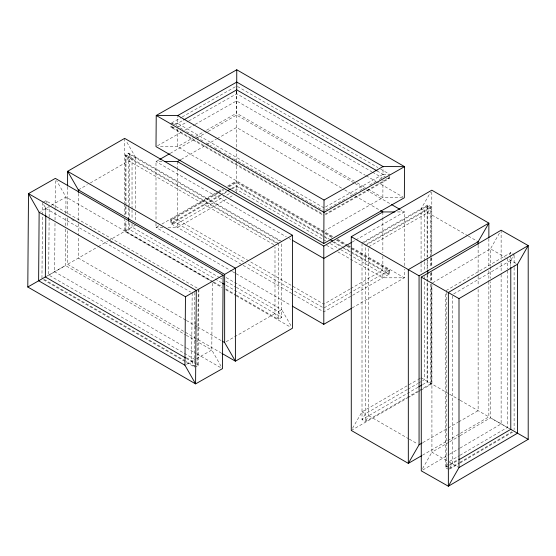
<?xml version="1.0" encoding="UTF-8"?>
<svg xmlns="http://www.w3.org/2000/svg" width="556" height="556" viewBox="0 0 556 556"><rect width="100%" height="100%" fill="white"/><g stroke="black" fill="none" stroke-linecap="round" stroke-linejoin="round"><path stroke-width="0.42" stroke-dasharray="2.78 2.08" d="M41.964 278.132L42.52 202.634L45.849 208.465L45.807 214.533M45.773 214.616L45.849 205.067M49.123 217.834L48.699 275.053L45.314 277.006M49.13 216.965L49.206 206.561L40.63 211.426M55.002 223.359L54.648 271.787L46.44 276.436M55.03 219.898L55.113 208.653M55.12 207.791L55.322 180.116M65.747 229.121L65.476 265.532L54.648 271.787L185.739 347.465M65.775 225.653L65.837 216.979M65.865 213.511L65.983 197.039L56.615 180.624M177.607 128.95L177.475 146.714L333.92 237.169M323.967 207.84L177.649 123.369L177.698 116.447M192.167 292.942L191.66 361.428L194.989 367.259M194.864 292.331L194.322 366.091L186.065 361.33M195.239 329.18L195.295 321.382M198.228 289.565L197.679 364.187L195.427 362.887M198.909 289.085L198.339 365.355L195.656 366.877M212.288 283.247L211.794 350.009L221.587 367.168M236.606 91.399L236.536 113.202L354.339 181.214M236.696 91.406L236.536 113.202L205.887 130.597M382.987 179.915L382.855 197.679L325.288 230.344M325.462 206.992L383.028 174.327L383.077 167.412M389.047 176.308L389.04 177.864L325.434 213.956M389.721 176.697L389.707 178.254L325.434 214.727M499.42 233.193L490.475 248.859L490.475 266.185M509.477 254.822L510.728 252.632L514.112 254.558L510.783 260.382L510.783 266.449M422.553 468.618L431.922 452.202L431.922 284.985M447.601 463.996L445.516 467.638L448.9 469.556L452.23 463.732L452.23 295.639M421.073 263.37L421.073 208.785L430.525 192.418M424.43 260.979L424.43 210.724L427.786 204.914L431.143 206.853L431.143 257.087M368.725 246.76L427.786 212.663L431.143 206.853L365.368 244.828M352.56 428.21L362.012 411.843L417.334 379.901M407.235 389.603L365.368 413.775L362.012 419.592L365.368 421.531L431.143 383.55L431.143 283.942M368.725 248.497L368.725 415.714L365.368 421.531L365.368 245.599L430.469 208.013L430.469 257.414M432.665 282.816L490.475 248.859L505.195 257.213M446.183 290.545L510.728 252.632L510.728 266.498M453.71 293.909L510.783 260.382M448.97 442.194L431.922 452.202L447.372 460.973M449.714 441.756L459.346 436.099M460.09 435.661L490.475 417.813L490.475 281.781M422.768 469.98L448.887 454.641M449.63 454.203L459.332 448.504M460.083 448.067L501.123 423.957L501.123 273.455M449.589 461.376L459.221 455.712M459.965 455.281L507.399 427.418L507.399 269.729M447.538 467.242L446.183 466.47L449.151 464.726M449.894 464.295L459.541 458.63M449.22 465.462L445.516 467.638L445.516 292.664M449.964 465.024L458.158 460.243M449.568 468.395L459.214 462.724M459.958 462.293L511.888 431.79M449.644 469.125L459.277 463.468M460.02 463.03L512.632 432.13M125.99 205.442L125.99 156.194L129.346 154.255L280.203 241.353M78.34 189.902L87.355 184.696M90.357 182.966L128.679 160.844L274.991 245.314M132.036 208.973L132.036 158.905L135.386 156.966L125.941 140.599M158.981 159.843L156 161.567L156 221.378M170.171 153.386L196.268 138.319M197.012 137.888L207.457 131.855M208.201 131.431L236.536 115.064L354.144 182.966M181.214 159.412L205.887 145.165M206.63 144.734L216.353 139.118M217.104 138.687L236.536 127.47L343.837 189.415M67.603 230.719L67.603 264.308L97.627 246.968M98.377 246.537L107.642 241.186M108.392 240.755L135.386 225.166M158.981 225.722L156 227.446L156 222.24M161.963 223.998L217.896 191.709M218.64 191.278L222.372 189.123M227.592 186.107L236.536 180.943M217.104 192.939L170.761 219.696L170.761 223.568L323.794 311.916L389.568 273.941L389.568 270.07L347.563 245.815M217.855 192.508L223.088 189.485M228.314 186.462L236.536 181.715L324.308 232.387M217.834 193.293L171.436 220.079L171.436 223.957L220.822 195.441M218.577 192.862L223.818 189.839M229.058 186.816L236.536 182.493L324.35 233.193M220.093 195.086L170.761 223.568L177.475 223.568L223.832 196.803M220.836 194.656L226.82 191.201M231.303 188.616L236.536 185.593L329.555 239.295M223.818 193.71L226.813 191.987M232.047 188.964L236.536 186.371L328.853 239.664M226.82 195.08L229.809 193.356M235.042 190.333L236.536 189.471L325.83 241.019M168.023 227.446L177.475 227.446L226.82 198.958M229.809 197.227L232.804 195.504M352.129 242.082L355.117 240.359M355.861 239.928L404.337 211.94L404.337 265.685M362.012 242.889L427.786 204.914L427.786 256.886M364.256 242.367L427.112 206.074L430.469 208.013M226.16 341.711L274.991 313.514L274.991 247.045M236.328 287.32L278.347 311.582L281.704 309.643L291.156 326.011M349.96 289.057L323.794 304.167L249.512 261.278M350.711 288.627L382.855 270.07L389.568 270.07L323.794 308.045L246.489 263.412M352.129 307.954L404.337 277.819L404.337 269.153M418.084 379.47L420.329 378.17M407.986 389.172L417.702 383.564M418.453 383.133L424.43 379.678L424.43 280.036M418.07 387.226L362.012 419.592L362.012 243.66M422.553 384.634L427.786 381.618L427.786 281.975M351.274 430.441L407.2 398.152M407.951 397.721L417.646 392.119M418.39 391.688L420.628 390.402M421.372 389.971L431.81 383.939L431.81 285.332M422.796 442.618L447.469 428.377M448.219 427.946L457.935 422.331M458.686 421.9L478.125 410.675L478.125 289.377M422.49 455.197L488.863 416.875L488.863 281.941M171.609 122.952L181.402 117.392M182.146 116.969L236.71 86.013M172.402 126.379L170.907 127.227L170.935 123.335L177.649 123.369M175.321 124.718L182.882 120.395M43.194 202.252L45.877 200.73L198.235 288.696M178.365 126.837L188.088 121.319M188.831 120.895L236.682 93.742L371.742 171.721M51.395 205.317L65.983 197.039L210.8 280.648M157.501 145.755L183.848 130.806M184.599 130.382L194.385 124.829M195.135 124.398L236.536 100.907L365.375 175.293M194.669 136.957L177.475 146.714L158.578 146.624M195.42 136.533L205.136 131.021M325.462 210.064L347.159 197.755M350.155 196.053L356.889 192.23M359.885 190.534L362.13 189.262M362.873 188.838L366.619 186.712M369.608 185.016L375.599 181.617M379.338 179.491L385.322 176.099M186.441 364.395L195.017 359.523L48.699 275.053L65.476 265.532L185.53 334.844M196.476 358.696L211.794 350.009L196.789 341.342M162.011 161.567L156 161.567L286.34 236.821M397.464 211.94L404.337 211.94L400.591 209.779M248.761 260.847L177.475 219.696L170.761 219.696L245.78 263.002M162.873 227.446L156 227.446L231.657 271.126M340.835 249.686L382.855 273.941L389.568 273.941L344.56 247.955M337.833 251.826L382.855 277.819L404.337 277.819L352.65 247.976M174.264 127.241L170.907 127.227L323.94 215.575M383.028 174.327L389.735 174.362L380.735 169.163M386.35 178.24L389.707 178.254L388.206 177.385M402.613 197.776L382.855 197.679L366.348 188.143M516.051 263.37L507.399 258.464L507.399 268.861M509.4 428.655L490.475 417.813L510.728 429.336M448.845 461.807L458.248 467.144M237.461 86.444L377.809 167.474M377.024 170.866L385.287 175.696M372.492 172.151L382.25 177.788M366.126 175.731L375.863 181.346M376.614 181.784L402.836 196.921M421.073 208.785L424.43 210.724M427.786 212.663L467.61 235.654M468.36 236.085L478.125 241.728M357.341 182.952L365.598 187.713M354.895 183.397L363.137 188.157M366.133 189.888L390.847 204.156M344.588 189.846L354.346 195.483M355.096 195.914L379.102 209.779M172.36 123.383L175.362 125.121M176.113 125.552L183.619 129.889M186.621 131.619L193.37 135.518M196.372 137.249L203.128 141.154M206.13 142.885L211.384 145.915M214.387 147.653L221.142 151.552M224.144 153.282L233.152 158.488M233.902 158.919L322.466 210.05M171.582 126.844L323.189 214.373M337.666 239.33L347.403 244.953M348.153 245.384L351.899 247.545M325.058 232.825L332.558 237.155M337.061 239.754L346.812 245.384M325.1 233.624L331.856 237.523M336.359 240.122L346.117 245.759M346.868 246.19L388.894 270.452L388.894 274.33L342.364 247.469M334.059 241.895L343.837 247.538M332.606 241.832L341.613 247.031M330.333 243.618L340.084 249.248M326.58 245.328L334.837 250.096M289.335 238.545L290.83 239.414M281.704 241.443L128.679 153.095L125.322 155.027L125.322 203.364M278.347 243.382L125.322 155.027L128.679 160.844M125.99 156.194L278.347 244.153L278.347 319.332L281.704 317.393L281.704 242.214M421.073 377.739L449.081 393.905M449.575 394.197L459.59 399.972M460.09 400.264L488.863 416.875M232.408 271.557L235.403 273.288M236.147 273.719L290.83 305.293M226.181 277.583L281.704 309.643M219.822 277.791L132.036 227.105L132.036 223.651M220.572 278.222L222.073 279.091M225.826 281.253L235.577 286.889M221.719 282.761L128.679 229.044L128.679 222.136M226.167 285.325L281.704 317.393L278.347 311.582M213.087 281.649L125.322 230.983L125.322 220.621M213.803 282.066L222.059 286.833M225.812 288.995L235.591 294.645M236.321 295.062L278.347 319.332L274.991 313.514M212.295 281.968L124.648 231.365L124.648 219.314M213.038 282.399L222.032 287.591M225.778 289.752L235.515 295.375M236.265 295.806L290.948 327.38M71.717 219.557L74.719 221.288M109.984 241.651L112.236 242.951M45.849 208.465L190.666 292.074M362.012 411.843L365.368 413.775M368.725 415.714L408.542 438.705M409.292 439.136L417.556 443.91M185.635 320.054L78.34 258.102L78.34 236.522M186.385 320.485L196.893 326.553M197.644 326.984L221.656 340.849M67.603 264.308L221.163 352.963M186.281 335.275L196.039 340.911M186.482 347.903L196.219 353.526M196.97 353.957L222.442 368.656M186.42 357.689L194.676 362.456M186.336 358.425L196.094 364.055M196.845 364.493L198.339 365.355L196.678 362.442M44.216 279.432L185.315 360.893M43.458 279.779L194.239 366.828M132.036 158.905L128.679 153.095L128.679 206.603M45.877 200.73L47.128 202.919M514.112 255.419L514.112 266.685M514.112 267.547L514.112 429.614M501.123 230.205L501.123 259.617M501.123 263.078L501.123 272.593M490.475 267.054L490.475 278.32M488.863 238.698L488.863 267.241M488.863 270.696L488.863 281.079M478.125 245.189L478.125 275.519M478.125 276.381L478.125 285.916M446.183 292.275L446.183 466.47M431.81 191.917L431.81 254.196M431.81 257.657L431.81 267.172M431.81 272.357L431.81 281.871M431.143 257.956L431.143 267.485M431.143 272.683L431.143 283.073M430.469 258.276L430.469 267.811M430.469 273.01L430.469 280.808M430.469 284.276L430.469 383.939L427.112 382L427.112 279.737M427.786 260.319L427.786 269.875M427.786 274.178L427.786 281.134M427.112 206.074L427.112 257.206M427.112 258.074L427.112 269.34M427.112 275.408L427.112 278.876M424.43 261.841L424.43 271.377M424.43 276.575L424.43 279.175M421.073 264.239L421.073 272.906M382.855 211.94L382.855 217.146M382.855 218.015L382.855 252.716M382.855 256.184L382.855 270.07M382.855 273.941L382.855 277.819M236.682 89.905L236.682 93.742M236.536 115.064L236.536 148.285M236.536 148.869L236.536 160.434M236.536 161.303L236.536 193.342M177.475 161.567L177.475 167.641M177.475 168.51L177.475 219.696M177.475 223.568L177.475 227.446M135.386 156.966L135.386 208.764M135.386 212.218L135.386 220.85M132.036 209.841L132.036 219.335M129.346 154.255L129.346 207.826M129.346 208.695L129.346 217.333M129.346 223.38L129.346 229.433L125.99 231.365L125.99 220.996M128.679 207.457L128.679 217.82M125.99 206.311L125.99 215.811M125.322 206.811L125.322 215.443M124.648 138.368L124.648 202.954M124.648 203.809L124.648 215.005M78.34 193.356L78.34 222.713M78.34 223.575L78.34 235.661M67.603 186.802L67.603 214.359M67.603 217.806L67.603 227.279"/><path stroke-width="0.83" d="M27.8 287.014L28.488 193.62L55.336 178.386L223.13 275.262L222.442 368.656L195.594 383.89L27.8 287.014L45.342 276.957L185.655 357.967M184.946 365.236L185.454 296.751L196.282 290.496L28.488 193.62L39.135 212.274L38.628 280.766L184.946 365.236L195.594 383.89L196.282 290.496L223.13 275.262M45.342 276.957L45.8 215.401M183.626 119.971L236.71 89.857L236.766 69.778L156.229 115.474L156 146.61L323.794 243.486L404.33 197.783L404.56 166.654L236.766 69.778M323.794 243.486L324.023 200.056L177.705 115.585L156.229 115.474L324.023 212.35L404.56 166.654L383.084 166.543L236.766 82.073L177.705 115.585M517.553 264.225L528.2 245.571L501.123 230.205L421.274 277.103L421.274 470.856L448.351 486.222L528.2 439.323L528.2 245.571L448.351 292.47L448.351 486.222L458.999 467.568L458.999 298.621L517.553 264.225L517.553 433.18L458.999 467.568M478.125 244.327L478.125 241.728L488.863 223.123L431.81 190.187L351.274 236.689L351.274 430.441L408.319 463.377L421.747 455.628M351.274 236.689L419.064 275.825L419.064 444.779L408.319 463.377L408.319 269.625L488.863 223.123L488.863 237.829M458.902 459.812L510.783 429.336L510.783 267.318M159.725 159.412L169.42 153.817M164.59 161.567L177.475 161.567L180.464 159.843M227.571 190.771L230.559 189.047M292.442 235.244L124.648 138.368L67.603 171.304L78.34 189.902L224.652 274.379L292.442 235.244L292.442 328.242L235.396 361.178L221.913 353.394M177.475 161.567L323.794 246.044L382.855 211.94L394.885 211.94M351.385 242.513L323.794 258.443L292.331 240.275M292.331 306.154L323.794 324.315L351.385 308.385M419.064 275.825L478.125 241.728M418.814 386.795L421.802 385.072M419.064 444.779L422.053 443.049M324.023 200.056L383.084 166.543M421.274 277.103L458.999 298.621M510.783 429.336L528.2 439.323M236.71 89.857L377.024 170.866M391.598 204.587L399.84 209.348M380.603 210.641L382.855 211.94M330.333 239.74L332.585 241.04M222.47 283.192L224.721 284.491M39.135 212.274L185.454 296.751M222.407 341.28L224.652 342.579L235.396 361.178L235.396 268.18L67.603 171.304L67.603 185.94M427.786 270.716L427.786 274.178M323.794 246.044L323.794 324.315M224.652 274.379L224.652 342.579M128.679 217.82L128.679 221.274M78.34 189.902L78.34 192.494"/></g></svg>
